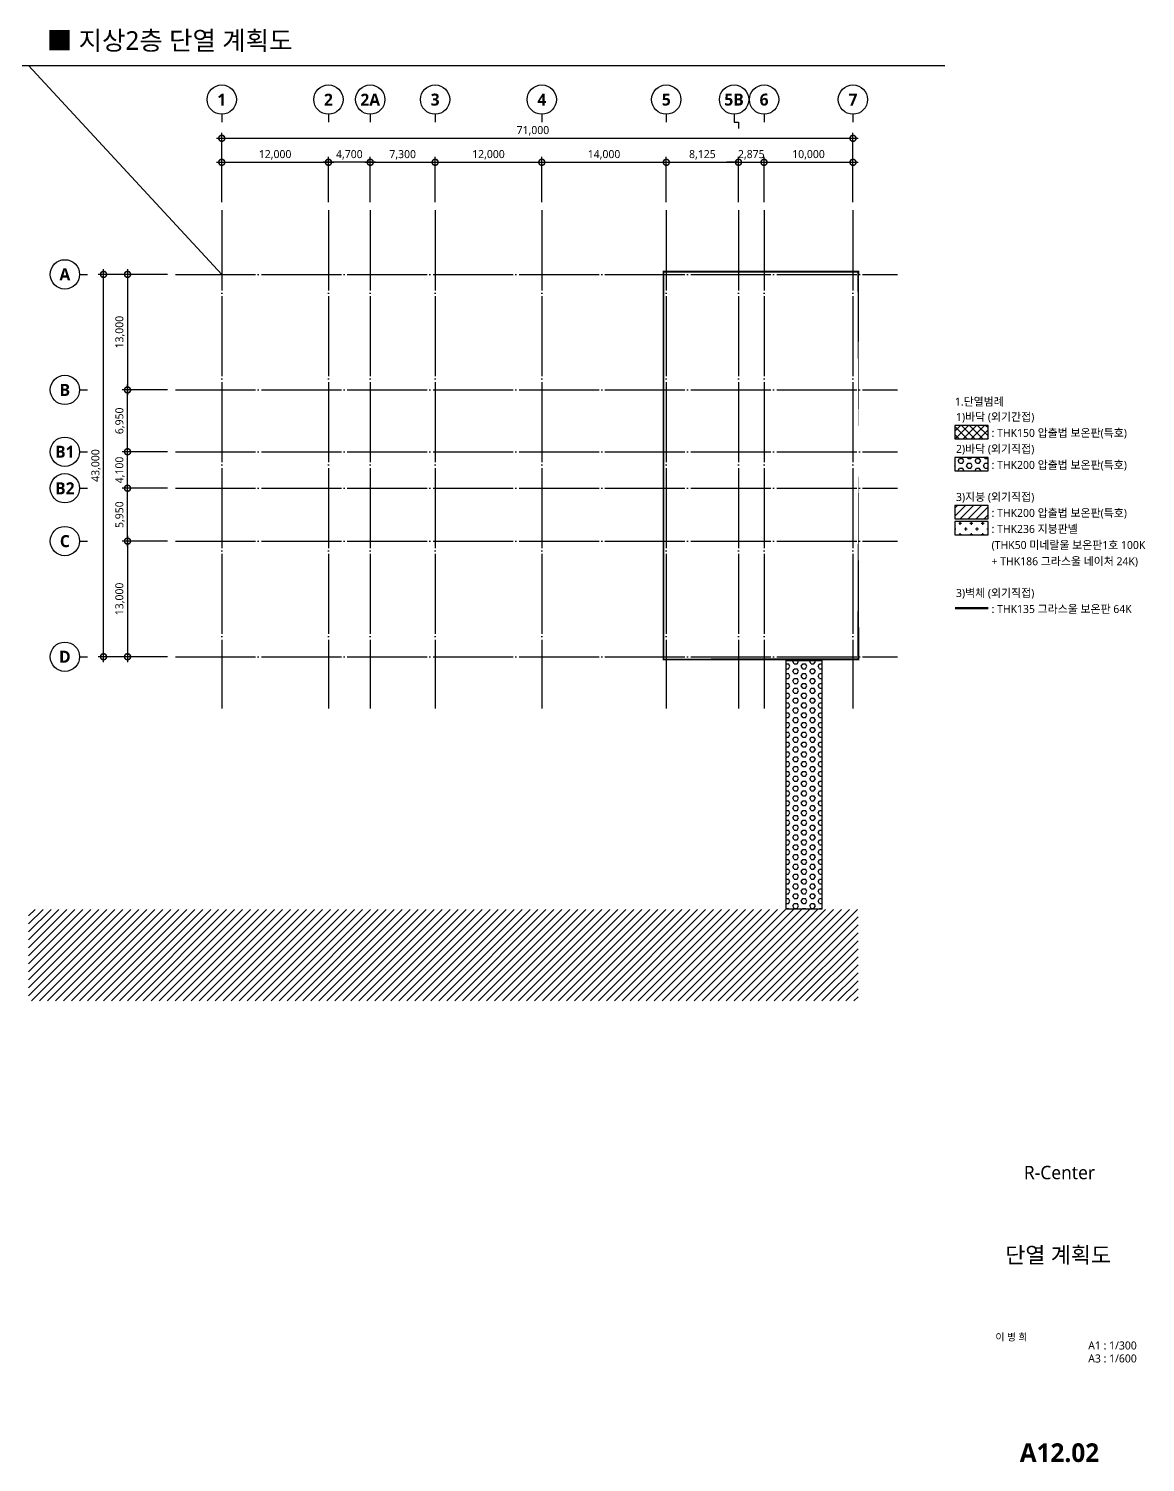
# Model space of a CAD drawing. Header units: millimetres. Extents: x 13950 to 242609, y 6300 to 171900.
# Drawn here: x 117000 to 242609, y 8812 to 170029 of the extents above; entities that cross this region are included whole.
import ezdxf
from ezdxf.enums import TextEntityAlignment as Align

# ---------------------------------------------------------------- set-up
doc = ezdxf.new("R2010")
doc.units = ezdxf.units.MM
doc.header["$LTSCALE"] = 300
doc.linetypes.add('CEN-GAUN', pattern=[32.2, 30, -1, 0.2, -1])
doc.linetypes.add('PHANTOM2', pattern=[1.25, 0.625, -0.125, 0.125, -0.125, 0.125, -0.125])
doc.layers.get('DEFPOINTS').update_dxf_attribs({"color": 137})
doc.layers.add('@수정', color=7, linetype='Continuous', plot=False)
for name, color, linetype in [('CEN', 1, 'CEN-GAUN'), ('DIM', 7, 'Continuous'), ('ELE-4', 4, 'Continuous'), ('ETC-5', 5, 'Continuous'), ('HAT', 8, 'Continuous'), ('SYM-BUB', 3, 'Continuous'), ('TEXT', 3, 'Continuous'), ('WALL', 3, 'Continuous'), ('XR-SHEET$0$TITLE', 252, 'Continuous'), ('XR-SHEET$1$SHT', 252, 'Continuous'), ('XR-SHEET$1$TEXT', 252, 'Continuous'), ('방화구획(기존 가운건축 계획)', 243, 'Continuous')]:
    doc.layers.add(name, color=color, linetype=linetype)
doc.styles.add('$0$스타일1', font='malgun.ttf')
doc.styles.add('XR-SHEET$0$굴림체(옥산)', font='GulimChe.ttf')
doc.styles.add('맑은고딕B', font='malgunbd.ttf')
doc.styles.add('스타일1', font='malgun.ttf')
doc.styles.add('스타일2', font='malgunbd.ttf')
doc.dimstyles.new('CJA', dxfattribs={"dimscale": 300, "dimtxt": 2.7, "dimasz": 1, "dimexe": 2, "dimexo": 3, "dimgap": 1, "dimtad": 1, "dimdec": 0, "dimzin": 1, "dimdsep": 46, "dimlunit": 6, "dimtxsty": '$0$스타일1', "dimblk": 'CJDOT', "dimcen": 0.09, "dimdle": 1, "dimclrd": 256, "dimclre": 256, "dimclrt": 3, "dimadec": 0, "dimazin": 0, "dimtfac": 1, "dimtdec": 0, "dimtix": 1, "dimtmove": 2, "dimatfit": 3, "dimldrblk": 'CJDOT', "dimfxl": 1, "dimtolj": 1, "dimtzin": 1, "dimarcsym": 0})

# ---------------------------------------------------------------- blocks, each defined once
blk = doc.blocks.new('XR-SHEET$0$TITLE')
at = {"layer": 'XR-SHEET$0$TITLE', "true_color": 0x000000, "style": 'XR-SHEET$0$굴림체(옥산)'}
for tag, height, p in [('동명칭', 6, (776.77, -457.26)), ('SCALE-A1', 3, (797.5, -522)), ('SCALE-A3', 3, (797.5, -527)), ('DATA', 3, (797.5, -540))]:
    blk.add_attdef(tag, text='', height=height, dxfattribs=at).set_placement(p, align=Align.MIDDLE)
for tag, height, p in [('TITLE1', 6, (776.5, -479.4)), ('TITLE4', 6, (776.5, -484.39)), ('TITLE2', 6, (776.5, -489)), ('TITLE5', 6, (776.5, -493.99)), ('TITLE3', 6, (776.5, -498.7)), ('NAME-1', 3, (760.16, -517.5)), ('NAME-2', 3, (760.16, -526.5)), ('A0.00', 7, (776.5, -561))]:
    blk.add_attdef(tag, text='', height=height, dxfattribs=at).set_placement(p, align=Align.MIDDLE_CENTER)
blk = doc.blocks.new('_DotSmall')
at = {"color": 0, "linetype": 'ByBlock', "const_width": 0.5}
blk.add_lwpolyline([(-0.0625, 0, 1), (0.0625, 0, 1)], format="xyb", close=True, dxfattribs=at)
blk = doc.blocks.new('*D26')
at = {"layer": 'DEFPOINTS', "color": 0, "transparency": 16777216}
for p in [(3100, -16400), (11200, -16400), (11200, -59400)]:
    blk.add_point(p, dxfattribs=at)
at = {"layer": 'DIM', "color": 7, "lineweight": -2, "transparency": 16777216}
for p, q in [((3100, -60000), (3100, -15800)), ((10300, -16400), (2500, -16400)), ((10300, -59400), (2500, -59400))]:
    blk.add_line(p, q, dxfattribs=at)
at = {"layer": 'DIM', "color": 7, "lineweight": -2, "transparency": 16777216, "xscale": 1350, "yscale": 1350, "zscale": 1350}
for p, rotation in [((3100, -16400), 90), ((3100, -59400), 270)]:
    blk.add_blockref('_DotSmall', p, dxfattribs=dict(at, rotation=rotation))
at = {"layer": 'DIM', "color": 3, "transparency": 16777216, "insert": (2260, -37900), "char_height": 900, "attachment_point": 5, "rotation": 90, "style": '$0$스타일1'}
blk.add_mtext('\\A1;43,000', dxfattribs=at)
blk = doc.blocks.new('CJDOT')
blk.add_line((-2, 0), (2, 0))
at = {"const_width": 0.5}
blk.add_lwpolyline([(-0.25, 0, 1), (0.25, 0, 1)], format="xyb", close=True, dxfattribs=at)
blk = doc.blocks.new('*D27')
at = {"layer": 'DEFPOINTS', "color": 0, "transparency": 16777216}
for p in [(11200, -16400), (5800, -29400), (11200, -29400)]:
    blk.add_point(p, dxfattribs=at)
at = {"layer": 'DIM', "color": 7, "lineweight": -2, "transparency": 16777216}
for p, q in [((5800, -15800), (5800, -30000)), ((10300, -16400), (5200, -16400)), ((10300, -29400), (5200, -29400))]:
    blk.add_line(p, q, dxfattribs=at)
at = {"layer": 'DIM', "color": 7, "lineweight": -2, "transparency": 16777216, "xscale": 1350, "yscale": 1350, "zscale": 1350}
for p, rotation in [((5800, -16400), 90), ((5800, -29400), 270)]:
    blk.add_blockref('_DotSmall', p, dxfattribs=dict(at, rotation=rotation))
at = {"layer": 'DIM', "color": 3, "transparency": 16777216, "insert": (4957, -22900), "char_height": 900, "attachment_point": 5, "rotation": 90, "style": '$0$스타일1'}
blk.add_mtext('\\A1;13,000', dxfattribs=at)
blk = doc.blocks.new('*D28')
at = {"layer": 'DEFPOINTS', "color": 0, "transparency": 16777216}
for p in [(11200, -46400), (5800, -59400), (11200, -59400)]:
    blk.add_point(p, dxfattribs=at)
at = {"layer": 'DIM', "color": 7, "lineweight": -2, "transparency": 16777216}
for p, q in [((10300, -46400), (5200, -46400)), ((5800, -45800), (5800, -60000)), ((10300, -59400), (5200, -59400))]:
    blk.add_line(p, q, dxfattribs=at)
at = {"layer": 'DIM', "color": 7, "lineweight": -2, "transparency": 16777216, "xscale": 1350, "yscale": 1350, "zscale": 1350}
for p, rotation in [((5800, -46400), 90), ((5800, -59400), 270)]:
    blk.add_blockref('_DotSmall', p, dxfattribs=dict(at, rotation=rotation))
at = {"layer": 'DIM', "color": 3, "transparency": 16777216, "insert": (4957, -52900), "char_height": 900, "attachment_point": 5, "rotation": 90, "style": '$0$스타일1'}
blk.add_mtext('\\A1;13,000', dxfattribs=at)
blk = doc.blocks.new('NEW_BUB')
at = {"layer": 'SYM-BUB', "color": 6}
blk.add_line((0, 3), (0, 0), dxfattribs=at)
blk.add_circle((0, 8.5), 5.5, dxfattribs=at)
at = {"layer": 'SYM-BUB', "color": 3, "style": '스타일2'}
blk.add_attdef('X', text='', height=4.5, dxfattribs=at).set_placement((0, 8.5), align=Align.MIDDLE)
blk = doc.blocks.new('*D29')
at = {"layer": 'DEFPOINTS', "color": 0, "transparency": 16777216}
for p in [(87400, -1100), (16400, -9200), (87400, -9200)]:
    blk.add_point(p, dxfattribs=at)
at = {"layer": 'DIM', "color": 7, "lineweight": -2, "transparency": 16777216}
for p, q in [((15800, -1100), (88000, -1100)), ((16400, -8300), (16400, -500)), ((87400, -8300), (87400, -500))]:
    blk.add_line(p, q, dxfattribs=at)
at = {"layer": 'DIM', "color": 7, "lineweight": -2, "transparency": 16777216, "xscale": 1350, "yscale": 1350, "zscale": 1350, "rotation": 180}
blk.add_blockref('_DotSmall', (16400, -1100), dxfattribs=at)
at = {"layer": 'DIM', "color": 7, "lineweight": -2, "transparency": 16777216, "xscale": 1350, "yscale": 1350, "zscale": 1350}
blk.add_blockref('_DotSmall', (87400, -1100), dxfattribs=at)
at = {"layer": 'DIM', "color": 3, "transparency": 16777216, "insert": (51400, -257), "char_height": 900, "attachment_point": 5, "style": '스타일1'}
blk.add_mtext('\\A1;71,000', dxfattribs=at)
blk = doc.blocks.new('*D30')
at = {"layer": 'DEFPOINTS', "color": 0, "transparency": 16777216}
for p in [(87400, -3800), (77400, -9200), (87400, -9200)]:
    blk.add_point(p, dxfattribs=at)
at = {"layer": 'DIM', "color": 7, "lineweight": -2, "transparency": 16777216}
for p, q in [((77400, -8300), (77400, -3200)), ((87400, -8300), (87400, -3200)), ((76800, -3800), (88000, -3800))]:
    blk.add_line(p, q, dxfattribs=at)
at = {"layer": 'DIM', "color": 7, "lineweight": -2, "transparency": 16777216, "xscale": 1350, "yscale": 1350, "zscale": 1350, "rotation": 180}
blk.add_blockref('_DotSmall', (77400, -3800), dxfattribs=at)
at = {"layer": 'DIM', "color": 7, "lineweight": -2, "transparency": 16777216, "xscale": 1350, "yscale": 1350, "zscale": 1350}
blk.add_blockref('_DotSmall', (87400, -3800), dxfattribs=at)
at = {"layer": 'DIM', "color": 3, "transparency": 16777216, "insert": (82400, -2957), "char_height": 900, "attachment_point": 5, "style": '스타일1'}
blk.add_mtext('\\A1;10,000', dxfattribs=at)
blk = doc.blocks.new('*D31')
at = {"layer": 'DEFPOINTS', "color": 0, "transparency": 16777216}
for p in [(66400, -3800), (52400, -9200), (66400, -9200)]:
    blk.add_point(p, dxfattribs=at)
at = {"layer": 'DIM', "color": 7, "lineweight": -2, "transparency": 16777216}
for p, q in [((52400, -8300), (52400, -3200)), ((66400, -8300), (66400, -3200)), ((51800, -3800), (67000, -3800))]:
    blk.add_line(p, q, dxfattribs=at)
at = {"layer": 'DIM', "color": 7, "lineweight": -2, "transparency": 16777216, "xscale": 1350, "yscale": 1350, "zscale": 1350, "rotation": 180}
blk.add_blockref('_DotSmall', (52400, -3800), dxfattribs=at)
at = {"layer": 'DIM', "color": 7, "lineweight": -2, "transparency": 16777216, "xscale": 1350, "yscale": 1350, "zscale": 1350}
blk.add_blockref('_DotSmall', (66400, -3800), dxfattribs=at)
at = {"layer": 'DIM', "color": 3, "transparency": 16777216, "insert": (59400, -2957), "char_height": 900, "attachment_point": 5, "style": '스타일1'}
blk.add_mtext('\\A1;14,000', dxfattribs=at)
blk = doc.blocks.new('*D32')
at = {"layer": 'DEFPOINTS', "color": 0, "transparency": 16777216}
for p in [(52400, -3800), (40400, -9200), (52400, -9200)]:
    blk.add_point(p, dxfattribs=at)
at = {"layer": 'DIM', "color": 7, "lineweight": -2, "transparency": 16777216}
for p, q in [((40400, -8300), (40400, -3200)), ((52400, -8300), (52400, -3200)), ((39800, -3800), (53000, -3800))]:
    blk.add_line(p, q, dxfattribs=at)
at = {"layer": 'DIM', "color": 7, "lineweight": -2, "transparency": 16777216, "xscale": 1350, "yscale": 1350, "zscale": 1350, "rotation": 180}
blk.add_blockref('_DotSmall', (40400, -3800), dxfattribs=at)
at = {"layer": 'DIM', "color": 7, "lineweight": -2, "transparency": 16777216, "xscale": 1350, "yscale": 1350, "zscale": 1350}
blk.add_blockref('_DotSmall', (52400, -3800), dxfattribs=at)
at = {"layer": 'DIM', "color": 3, "transparency": 16777216, "insert": (46400, -2957), "char_height": 900, "attachment_point": 5, "style": '스타일1'}
blk.add_mtext('\\A1;12,000', dxfattribs=at)
blk = doc.blocks.new('*D33')
at = {"layer": 'DEFPOINTS', "color": 0, "transparency": 16777216}
for p in [(28400, -3800), (16400, -9200), (28400, -9200)]:
    blk.add_point(p, dxfattribs=at)
at = {"layer": 'DIM', "color": 7, "lineweight": -2, "transparency": 16777216}
for p, q in [((16400, -8300), (16400, -3200)), ((28400, -8300), (28400, -3200)), ((15800, -3800), (29000, -3800))]:
    blk.add_line(p, q, dxfattribs=at)
at = {"layer": 'DIM', "color": 7, "lineweight": -2, "transparency": 16777216, "xscale": 1350, "yscale": 1350, "zscale": 1350, "rotation": 180}
blk.add_blockref('_DotSmall', (16400, -3800), dxfattribs=at)
at = {"layer": 'DIM', "color": 7, "lineweight": -2, "transparency": 16777216, "xscale": 1350, "yscale": 1350, "zscale": 1350}
blk.add_blockref('_DotSmall', (28400, -3800), dxfattribs=at)
at = {"layer": 'DIM', "color": 3, "transparency": 16777216, "insert": (22400, -2957), "char_height": 900, "attachment_point": 5, "style": '스타일1'}
blk.add_mtext('\\A1;12,000', dxfattribs=at)
blk = doc.blocks.new('*D35')
at = {"layer": 'DEFPOINTS', "color": 0, "transparency": 16777216}
for p in [(5799, -40450), (11200, -40450), (11200, -46400)]:
    blk.add_point(p, dxfattribs=at)
at = {"layer": 'DIM', "color": 7, "lineweight": -2, "transparency": 16777216}
for p, q in [((5799, -47000), (5799, -39850)), ((10300, -40450), (5199, -40450)), ((10300, -46400), (5199, -46400))]:
    blk.add_line(p, q, dxfattribs=at)
at = {"layer": 'DIM', "color": 7, "lineweight": -2, "transparency": 16777216, "xscale": 1350, "yscale": 1350, "zscale": 1350}
for p, rotation in [((5799, -40450), 90), ((5799, -46400), 270)]:
    blk.add_blockref('_DotSmall', p, dxfattribs=dict(at, rotation=rotation))
at = {"layer": 'DIM', "color": 3, "transparency": 16777216, "insert": (4959, -43425), "char_height": 900, "attachment_point": 5, "rotation": 90, "style": '$0$스타일1'}
blk.add_mtext('\\A1;5,950', dxfattribs=at)
blk = doc.blocks.new('*D36')
at = {"layer": 'DEFPOINTS', "color": 0, "transparency": 16777216}
for p in [(5800, -36350), (11200, -36350), (11200, -40450)]:
    blk.add_point(p, dxfattribs=at)
at = {"layer": 'DIM', "color": 7, "lineweight": -2, "transparency": 16777216}
for p, q in [((10300, -36350), (5200, -36350)), ((5800, -41050), (5800, -35750)), ((10300, -40450), (5200, -40450))]:
    blk.add_line(p, q, dxfattribs=at)
at = {"layer": 'DIM', "color": 7, "lineweight": -2, "transparency": 16777216, "xscale": 1350, "yscale": 1350, "zscale": 1350}
for p, rotation in [((5800, -36350), 90), ((5800, -40450), 270)]:
    blk.add_blockref('_DotSmall', p, dxfattribs=dict(at, rotation=rotation))
at = {"layer": 'DIM', "color": 3, "transparency": 16777216, "insert": (4957, -38400), "char_height": 900, "attachment_point": 5, "rotation": 90, "style": '$0$스타일1'}
blk.add_mtext('\\A1;4,100', dxfattribs=at)
blk = doc.blocks.new('*D37')
at = {"layer": 'DEFPOINTS', "color": 0, "transparency": 16777216}
for p in [(5800, -29400), (11200, -29400), (11200, -36350)]:
    blk.add_point(p, dxfattribs=at)
at = {"layer": 'DIM', "color": 7, "lineweight": -2, "transparency": 16777216}
for p, q in [((5800, -36950), (5800, -28800)), ((10300, -29400), (5200, -29400)), ((10300, -36350), (5200, -36350))]:
    blk.add_line(p, q, dxfattribs=at)
at = {"layer": 'DIM', "color": 7, "lineweight": -2, "transparency": 16777216, "xscale": 1350, "yscale": 1350, "zscale": 1350}
for p, rotation in [((5800, -29400), 90), ((5800, -36350), 270)]:
    blk.add_blockref('_DotSmall', p, dxfattribs=dict(at, rotation=rotation))
at = {"layer": 'DIM', "color": 3, "transparency": 16777216, "insert": (4960, -32875), "char_height": 900, "attachment_point": 5, "rotation": 90, "style": '$0$스타일1'}
blk.add_mtext('\\A1;6,950', dxfattribs=at)
blk = doc.blocks.new('*D38')
at = {"layer": 'DEFPOINTS', "color": 0, "transparency": 16777216}
for p in [(28400, -3800), (28400, -9200), (33100, -9200)]:
    blk.add_point(p, dxfattribs=at)
at = {"layer": 'DIM', "color": 7, "lineweight": -2, "transparency": 16777216}
for p, q in [((28400, -8300), (28400, -3200)), ((33100, -8300), (33100, -3200)), ((33700, -3800), (27800, -3800))]:
    blk.add_line(p, q, dxfattribs=at)
at = {"layer": 'DIM', "color": 7, "lineweight": -2, "transparency": 16777216, "xscale": 1350, "yscale": 1350, "zscale": 1350, "rotation": 180}
blk.add_blockref('_DotSmall', (28400, -3800), dxfattribs=at)
at = {"layer": 'DIM', "color": 7, "lineweight": -2, "transparency": 16777216, "xscale": 1350, "yscale": 1350, "zscale": 1350}
blk.add_blockref('_DotSmall', (33100, -3800), dxfattribs=at)
at = {"layer": 'DIM', "color": 3, "transparency": 16777216, "insert": (30750, -2960), "char_height": 900, "attachment_point": 5, "style": '스타일1'}
blk.add_mtext('\\A1;4,700', dxfattribs=at)
blk = doc.blocks.new('*D39')
at = {"layer": 'DEFPOINTS', "color": 0, "transparency": 16777216}
for p in [(40400, -3800), (33100, -9200), (40400, -9200)]:
    blk.add_point(p, dxfattribs=at)
at = {"layer": 'DIM', "color": 7, "lineweight": -2, "transparency": 16777216}
for p, q in [((33100, -8300), (33100, -3200)), ((40400, -8300), (40400, -3200)), ((32500, -3800), (41000, -3800))]:
    blk.add_line(p, q, dxfattribs=at)
at = {"layer": 'DIM', "color": 7, "lineweight": -2, "transparency": 16777216, "xscale": 1350, "yscale": 1350, "zscale": 1350, "rotation": 180}
blk.add_blockref('_DotSmall', (33100, -3800), dxfattribs=at)
at = {"layer": 'DIM', "color": 7, "lineweight": -2, "transparency": 16777216, "xscale": 1350, "yscale": 1350, "zscale": 1350}
blk.add_blockref('_DotSmall', (40400, -3800), dxfattribs=at)
at = {"layer": 'DIM', "color": 3, "transparency": 16777216, "insert": (36750, -2960), "char_height": 900, "attachment_point": 5, "style": '스타일1'}
blk.add_mtext('\\A1;7,300', dxfattribs=at)
blk = doc.blocks.new('*D40')
at = {"layer": 'DEFPOINTS', "color": 0, "transparency": 16777216}
for p in [(74525, -3800), (66400, -9200), (74525, -9200)]:
    blk.add_point(p, dxfattribs=at)
at = {"layer": 'DIM', "color": 7, "lineweight": -2, "transparency": 16777216}
for p, q in [((66400, -8300), (66400, -3200)), ((74525, -8300), (74525, -3200)), ((65800, -3800), (75125, -3800))]:
    blk.add_line(p, q, dxfattribs=at)
at = {"layer": 'DIM', "color": 7, "lineweight": -2, "transparency": 16777216, "xscale": 1350, "yscale": 1350, "zscale": 1350, "rotation": 180}
blk.add_blockref('_DotSmall', (66400, -3800), dxfattribs=at)
at = {"layer": 'DIM', "color": 7, "lineweight": -2, "transparency": 16777216, "xscale": 1350, "yscale": 1350, "zscale": 1350}
blk.add_blockref('_DotSmall', (74525, -3800), dxfattribs=at)
at = {"layer": 'DIM', "color": 3, "transparency": 16777216, "insert": (70462, -2957), "char_height": 900, "attachment_point": 5, "style": '스타일1'}
blk.add_mtext('\\A1;8,125', dxfattribs=at)
blk = doc.blocks.new('*D34')
at = {"layer": 'DEFPOINTS', "color": 0, "transparency": 16777216}
for p in [(77400, -3799), (74525, -9200), (77400, -9200)]:
    blk.add_point(p, dxfattribs=at)
at = {"layer": 'DIM', "color": 7, "lineweight": -2, "transparency": 16777216}
for p, q in [((74525, -8300), (74525, -3199)), ((77400, -8300), (77400, -3199)), ((74525, -3799), (73175, -3799)), ((74525, -3799), (77400, -3799)), ((77400, -3799), (78750, -3799))]:
    blk.add_line(p, q, dxfattribs=at)
at = {"layer": 'DIM', "color": 7, "lineweight": -2, "transparency": 16777216, "xscale": 1350, "yscale": 1350, "zscale": 1350}
blk.add_blockref('_DotSmall', (74525, -3799), dxfattribs=at)
at = {"layer": 'DIM', "color": 7, "lineweight": -2, "transparency": 16777216, "xscale": 1350, "yscale": 1350, "zscale": 1350, "rotation": 180}
blk.add_blockref('_DotSmall', (77400, -3799), dxfattribs=at)
at = {"layer": 'DIM', "color": 3, "transparency": 16777216, "insert": (75962, -2959), "char_height": 900, "attachment_point": 5, "style": '스타일1'}
blk.add_mtext('\\A1;2,875', dxfattribs=at)
blk = doc.blocks.new('A$C5ac5f35e_2F~')
at = {"layer": 'CEN'}
for p, q in [((16400, -9200), (16400, -65208.6)), ((28400, -9200), (28400, -65208.6)), ((33100, -9200), (33100, -65208.6)), ((40400, -9200), (40400, -65208.6)), ((52400, -9200), (52400, -65208.6)), ((66400, -9200), (66400, -65208.6)), ((74525, -9200), (74525, -65208.6)), ((77400, -9200), (77400, -65208.6)), ((87400, -9200), (87400, -65208.6)), ((11200, -16400), (92400, -16400)), ((11200, -29400), (92400, -29400)), ((11200, -36350), (92400, -36350)), ((11200, -40450), (92400, -40450)), ((11200, -46400), (92400, -46400)), ((11200, -59400), (92400, -59400))]:
    blk.add_line(p, q, dxfattribs=at)
at = {"layer": 'SYM-BUB', "color": 6}
blk.add_lwpolyline([(74025, 700), (74525, 700), (74525, 0)], dxfattribs=at)
at = {"layer": 'SYM-BUB', "xscale": 300, "yscale": 300, "zscale": 300}
for p, values in [((16400, 700), {'X': '1'}), ((28400, 700), {'X': '2'}), ((33100, 700), {'X': '2A'}), ((40400, 700), {'X': '3'}), ((52400, 700), {'X': '4'}), ((66400, 700), {'X': '5'}), ((74025, 700), {'X': '5B'}), ((77400, 700), {'X': '6'}), ((87400, 700), {'X': '7'})]:
    blk.add_blockref('NEW_BUB', p, dxfattribs=at).add_auto_attribs(values)
at = {"layer": 'SYM-BUB'}
ref = blk.add_blockref('NEW_BUB', (1300, -16400), dxfattribs=dict(at, xscale=300.0000000000001, yscale=300.0000000000001, zscale=300.0000000000001, rotation=90))
ref.add_attrib('X', 'A', dxfattribs={"color": 3, "height": 1350, "style": '스타일2'}).set_placement((-1250, -16400), align=Align.MIDDLE)
ref = blk.add_blockref('NEW_BUB', (1300, -29400), dxfattribs=dict(at, xscale=300.0000000000001, yscale=300.0000000000001, zscale=300.0000000000001, rotation=90))
ref.add_attrib('X', 'B', dxfattribs={"color": 3, "height": 1350, "style": '스타일2'}).set_placement((-1250, -29400), align=Align.MIDDLE)
ref = blk.add_blockref('NEW_BUB', (1300, -36350), dxfattribs=dict(at, xscale=300.0000000000001, yscale=300.0000000000001, zscale=300.0000000000001, rotation=90))
ref.add_attrib('X', 'B1', dxfattribs={"color": 3, "height": 1350, "style": '스타일2'}).set_placement((-1250, -36350), align=Align.MIDDLE)
ref = blk.add_blockref('NEW_BUB', (1300, -40450), dxfattribs=dict(at, xscale=300.0000000000001, yscale=300.0000000000001, zscale=300.0000000000001, rotation=90))
ref.add_attrib('X', 'B2', dxfattribs={"color": 3, "height": 1350, "style": '스타일2'}).set_placement((-1250, -40450), align=Align.MIDDLE)
ref = blk.add_blockref('NEW_BUB', (1300, -46400), dxfattribs=dict(at, xscale=300.0000000000001, yscale=300.0000000000001, zscale=300.0000000000001, rotation=90))
ref.add_attrib('X', 'C', dxfattribs={"color": 3, "height": 1350, "style": '스타일2'}).set_placement((-1250, -46400), align=Align.MIDDLE)
ref = blk.add_blockref('NEW_BUB', (1300, -59400), dxfattribs=dict(at, xscale=300.0000000000001, yscale=300.0000000000001, zscale=300.0000000000001, rotation=90))
ref.add_attrib('X', 'D', dxfattribs={"color": 3, "height": 1350, "style": '스타일2'}).set_placement((-1250, -59400), align=Align.MIDDLE)
at = {"layer": 'DIM'}
dim = blk.add_linear_dim(base=(87400, -1100), p1=(16400, -9200), p2=(87400, -9200), angle=180, dimstyle='CJA', override={"dimtxt": 3, "dimasz": 4.5, "dimtxsty": '스타일1', "dimblk1": 'DotSmall', "dimblk2": 'DotSmall', "dimsah": 1, "dimdle": 2, "dimclrd": 7, "dimclre": 7}, dxfattribs=at)
dim.commit()
dim.dimension.update_dxf_attribs({"geometry": '*D29', "text_midpoint": (51400, -257.1), "dimtype": 128})
for base, p1, p2, picture, middle in [((28400, -3800), (16400, -9200), (28400, -9200), '*D33', (22400, -2957.1)), ((28400, -3800), (33100, -9200), (28400, -9200), '*D38', (30750, -2959.5)), ((40400, -3800), (33100, -9200), (40400, -9200), '*D39', (36750, -2959.5)), ((52400, -3800), (40400, -9200), (52400, -9200), '*D32', (46400, -2957.1)), ((66400, -3800), (52400, -9200), (66400, -9200), '*D31', (59400, -2957.1)), ((74525, -3800), (66400, -9200), (74525, -9200), '*D40', (70462.5, -2957.1)), ((77400, -3799.4), (74525, -9200), (77400, -9200), '*D34', (75962.5, -2958.9)), ((87400, -3800), (77400, -9200), (87400, -9200), '*D30', (82400, -2957.1))]:
    dim = blk.add_linear_dim(base=base, p1=p1, p2=p2, dimstyle='CJA', override={"dimtxt": 3, "dimasz": 4.5, "dimtxsty": '스타일1', "dimblk1": 'DotSmall', "dimblk2": 'DotSmall', "dimsah": 1, "dimdle": 2, "dimclrd": 7, "dimclre": 7}, dxfattribs=at)
    dim.commit()
    dim.dimension.update_dxf_attribs({"geometry": picture, "text_midpoint": middle})
for base, p1, p2, angle, override, picture, middle in [((3100, -16400), (11200, -59400), (11200, -16400), 270, {"dimscale": 300, "dimtxt": 3, "dimasz": 4.5, "dimblk1": 'DotSmall', "dimblk2": 'DotSmall', "dimsah": 1, "dimdle": 2, "dimclrd": 7, "dimclre": 7}, '*D26', (2259.5, -37900)), ((5800, -29400), (11200, -16400), (11200, -29400), 90, {"dimscale": 300, "dimtxt": 3, "dimasz": 4.5, "dimblk1": 'DotSmall', "dimblk2": 'DotSmall', "dimsah": 1, "dimdle": 2, "dimclrd": 7, "dimclre": 7}, '*D27', (4957.1, -22900)), ((5800, -29400), (11200, -36350), (11200, -29400), 90, {"dimtxt": 3, "dimasz": 4.5, "dimblk1": 'DotSmall', "dimblk2": 'DotSmall', "dimsah": 1, "dimdle": 2, "dimclrd": 7, "dimclre": 7}, '*D37', (4959.5, -32875)), ((5800, -36350), (11200, -40450), (11200, -36350), 90, {"dimtxt": 3, "dimasz": 4.5, "dimblk1": 'DotSmall', "dimblk2": 'DotSmall', "dimsah": 1, "dimdle": 2, "dimclrd": 7, "dimclre": 7}, '*D36', (4957.1, -38400)), ((5799.4, -40450), (11200, -46400), (11200, -40450), 90, {"dimtxt": 3, "dimasz": 4.5, "dimblk1": 'DotSmall', "dimblk2": 'DotSmall', "dimsah": 1, "dimdle": 2, "dimclrd": 7, "dimclre": 7}, '*D35', (4958.9, -43425)), ((5800, -59400), (11200, -46400), (11200, -59400), 270, {"dimscale": 300, "dimtxt": 3, "dimasz": 4.5, "dimblk1": 'DotSmall', "dimblk2": 'DotSmall', "dimsah": 1, "dimdle": 2, "dimclrd": 7, "dimclre": 7}, '*D28', (4957.1, -52900))]:
    dim = blk.add_linear_dim(base=base, p1=p1, p2=p2, angle=angle, dimstyle='CJA', override=override, dxfattribs=at)
    dim.commit()
    dim.dimension.update_dxf_attribs({"geometry": picture, "text_midpoint": middle})

msp = doc.modelspace()

# ---------------------------------------------------------------- hatches: boundary and pattern name
at = {"layer": 'HAT'}
h = msp.add_hatch(dxfattribs=at)
h.set_pattern_fill('ANSI37', color=6, scale=200)
h.set_pattern_definition([(45, (279811.14, 89105.2), (-449.013, 449.013), []), (135, (279811.14, 89105.2), (-449.013, -449.013), [])])
h.paths.add_polyline_path([(224935, 125417), (221185, 125417), (221185, 123917), (224935, 123917)])
h = msp.add_hatch(dxfattribs=at)
h.set_pattern_fill('HEX', color=6, scale=100)
h.set_pattern_definition([(0, (279811.14, 90905.2), (0, 549.926), [317.5, -635]), (120, (279811.14, 90905.2), (-476.25, -274.963), [317.5, -635]), (60, (280128.64, 90905.2), (-476.25, 274.963), [317.5, -635])])
h.paths.add_polyline_path([(224935, 121817), (221185, 121817), (221185, 120317), (224935, 120317)])
h = msp.add_hatch(dxfattribs=at)
h.set_pattern_fill('ANSI31', scale=200)
h.set_pattern_definition([(45, (0, -3600), (-449.0128, 449.0128), [])])
h.paths.add_polyline_path([(224935, 116417), (221185, 116417), (221185, 114917), (224935, 114917)])
h = msp.add_hatch(dxfattribs=at)
h.set_pattern_fill('CROSS', color=4, scale=100)
h.set_pattern_definition([(0, (3e-11, -1800), (635, 635), [317.5, -952.5]), (90, (158.75, -1958.75), (-635, 635), [317.5, -952.5])])
h.paths.add_polyline_path([(224935, 114617), (221185, 114617), (221185, 113117), (224935, 113117)])
h = msp.add_hatch(dxfattribs=at)
h.set_pattern_fill('HEX', color=6, scale=100)
h.set_pattern_definition([(0, (279311.14, 90905.2), (0, 549.926), [317.5, -635]), (120, (279311.14, 90905.2), (-476.25, -274.963), [317.5, -635]), (60, (279628.64, 90905.2), (-476.25, 274.963), [317.5, -635])])
h.paths.add_polyline_path([(202222, 98967), (206221, 98967), (206221, 71022), (202222, 71022)])
h = msp.add_hatch(dxfattribs=at)
h.set_pattern_fill('ANSI31', color=256, scale=200)
h.set_pattern_definition([(45, (97220.55, 175301.6), (-449.0128, 449.0128), [])])
h.paths.add_polyline_path([(117000, 70972), (117000, 60702), (210291, 60702), (210291, 70972)])

# ---------------------------------------------------------------- linework, layer by layer
at = {"layer": '@수정'}
msp.add_lwpolyline([(202222, 98967), (206221, 98967), (206221, 71022), (202222, 71022)], close=True, dxfattribs=at)
at = {"layer": 'DEFPOINTS'}
msp.add_lwpolyline([(138721, 142402), (117000, 165900)], dxfattribs=at)
at = {"layer": 'ELE-4'}
msp.add_line((13950, 165900), (220050, 165900), dxfattribs=at)
at = {"layer": 'ETC-5', "ltscale": 1.2}
for points in [[(221185, 125417), (221185, 123917), (224935, 123917), (224935, 125417)], [(221185, 121817), (221185, 120317), (224935, 120317), (224935, 121817)], [(221185, 116417), (221185, 114917), (224935, 114917), (224935, 116417)], [(221185, 114617), (221185, 113117), (224935, 113117), (224935, 114617)]]:
    msp.add_lwpolyline(points, close=True, dxfattribs=at)
at = {"layer": '방화구획(기존 가운건축 계획)', "color": 2, "linetype": 'PHANTOM2', "ltscale": 5, "const_width": 200}
msp.add_lwpolyline([(210321, 102333), (210321, 102340), (210321, 99108), (188421, 99102), (188421, 142702), (210321, 142702)], close=True, dxfattribs=at)
at = {"layer": '방화구획(기존 가운건축 계획)', "color": 2, "linetype": 'PHANTOM2', "ltscale": 5, "const_width": 270}
msp.add_lwpolyline([(221185, 104867), (223060, 104867), (224935, 104867)], dxfattribs=at)

# ---------------------------------------------------------------- block references
msp.add_blockref('A$C5ac5f35e_2F~', (122321, 158802))
at = {"layer": 'TEXT'}
ref = msp.add_blockref('XR-SHEET$0$TITLE', (0, 0), dxfattribs=dict(at, xscale=300, yscale=300, zscale=300))
ref.add_attrib('TITLE2', '단열 계획도', dxfattribs={"layer": 'XR-SHEET$1$SHT', "color": 4, "true_color": 0x000004, "height": 1800, "style": '맑은고딕B'}).set_placement((232800, 32126), align=Align.MIDDLE_CENTER)
ref.add_attrib('NAME-1', '이 병 희', dxfattribs={"layer": 'XR-SHEET$1$TEXT', "color": 3, "true_color": 0x000003, "height": 810, "style": '스타일1'}).set_placement((225750, 22900, 4131), align=Align.MIDDLE_LEFT)
ref.add_attrib('SCALE-A1', 'A1 : 1/300', dxfattribs={"layer": 'XR-SHEET$1$SHT', "color": 3, "true_color": 0x000003, "height": 900, "style": '스타일1'}).set_placement((238917, 21952), align=Align.MIDDLE_CENTER)
ref.add_attrib('SCALE-A3', 'A3 : 1/600', dxfattribs={"layer": 'XR-SHEET$1$SHT', "color": 3, "true_color": 0x000003, "height": 900, "style": '스타일1'}).set_placement((238917, 20492), align=Align.MIDDLE_CENTER)
ref.add_attrib('A0.00', 'A12.02', dxfattribs={"layer": 'XR-SHEET$1$SHT', "color": 4, "true_color": 0x000004, "height": 2100, "style": '맑은고딕B'}).set_placement((232950, 9900), align=Align.MIDDLE_CENTER)

# ---------------------------------------------------------------- texts
at = {"layer": 'TEXT', "style": '스타일1'}
msp.add_text('■ 지상2층 단열 계획도', height=2100, dxfattribs=at).set_placement((119038, 167643))
for s, p in [('1.단열범례 ', (221185, 127367)), ('1)바닥 (외기간접)', (221313, 125652)), (': THK150 압출법 보온판(특호)', (225313, 123852)), ('2)바닥 (외기직접)', (221313, 122052)), (': THK200 압출법 보온판(특호)', (225313, 120252)), ('3)지붕 (외기직접)', (221313, 116652)), (': THK200 압출법 보온판(특호)', (225313, 114852)), (': THK236 지붕판넬', (225313, 113052)), ('(THK50 미네랄울 보온판1호 100K', (225313, 111245)), ('+ THK186 그라스울 네이처 24K)', (225313, 109417)), ('3)벽체 (외기직접)', (221313, 105852)), (': THK135 그라스울 보온판 64K', (225313, 104052))]:
    msp.add_text(s, height=900, dxfattribs=at).set_placement(p, align=Align.BOTTOM_LEFT)
at = {"layer": 'WALL', "style": '스타일1'}
msp.add_text('R-Center', height=1500, dxfattribs=at).set_placement((232950, 41400), align=Align.MIDDLE_CENTER)

doc.saveas('drawing.dxf')
